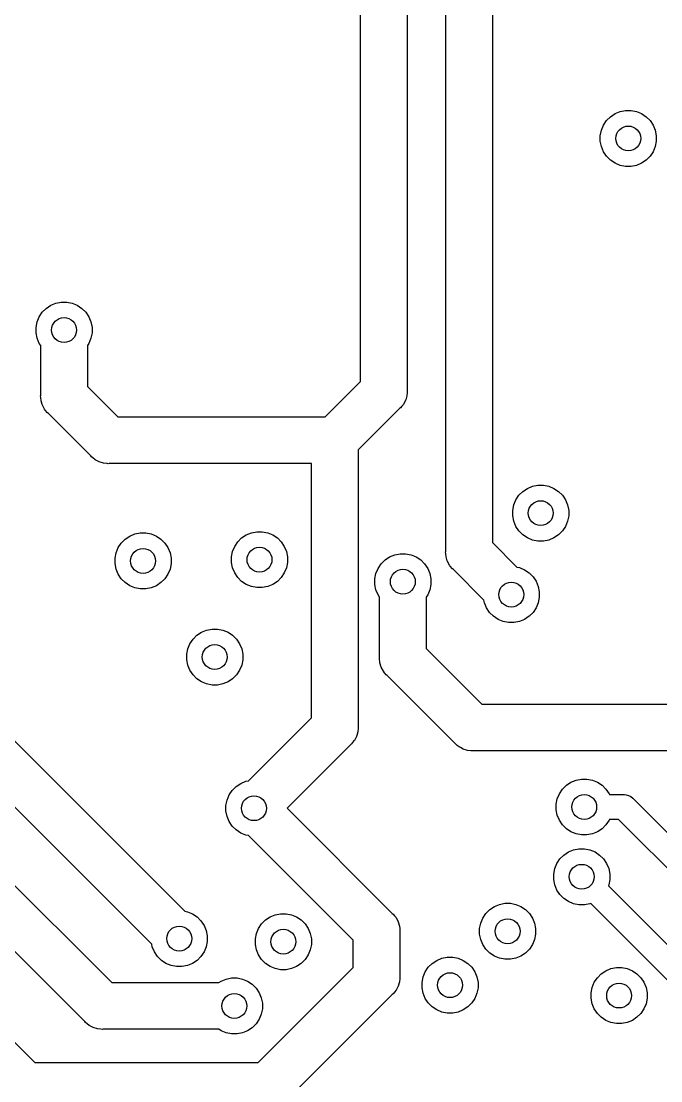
# Model space of a CAD drawing. Extents: x 3.58 to 7.49, y -4.48 to -2.36.
# Drawn here: x 5.2 to 5.611, y -3.763 to -3.081 of the extents above; entities that cross this region are included whole.
import ezdxf

# ---------------------------------------------------------------- set-up
doc = ezdxf.new("R2010")
doc.units = 0
doc.header["$MEASUREMENT"] = 0
doc.layers.add('BLACK', color=7, linetype='CONTINUOUS')

msp = doc.modelspace()

# ---------------------------------------------------------------- linework, layer by layer
at = {"layer": 'BLACK', "linetype": 'CONTINUOUS'}
for p, q in [((5.4724, -3.4221), (5.4724, -2.78853)), ((5.5024, -2.79401), (5.5024, -3.41662)), ((5.41768, -3.31308), (5.41768, -2.81782)), ((5.44768, -2.81782), (5.44768, -3.31855)), ((5.57829, -3.14271), (5.58124, -3.14074)), ((5.58124, -3.14074), (5.58451, -3.13938)), ((5.58451, -3.13938), (5.58799, -3.13869)), ((5.58799, -3.13869), (5.59154, -3.13869)), ((5.59154, -3.13869), (5.59501, -3.13938)), ((5.59501, -3.13938), (5.59829, -3.14074)), ((5.59829, -3.14074), (5.60124, -3.14271)), ((5.57246, -3.15144), (5.57381, -3.14817)), ((5.57381, -3.14817), (5.57578, -3.14522)), ((5.57578, -3.14522), (5.57829, -3.14271)), ((5.60124, -3.14271), (5.60375, -3.14522)), ((5.60375, -3.14522), (5.60572, -3.14817)), ((5.60572, -3.14817), (5.60707, -3.15144)), ((5.57176, -3.15492), (5.57246, -3.15144)), ((5.57176, -3.15847), (5.57176, -3.15492)), ((5.60707, -3.15144), (5.60776, -3.15492)), ((5.60776, -3.15492), (5.60776, -3.15847)), ((5.57246, -3.16194), (5.57176, -3.15847)), ((5.60776, -3.15847), (5.60707, -3.16194)), ((5.57381, -3.16522), (5.57246, -3.16194)), ((5.57578, -3.16817), (5.57381, -3.16522)), ((5.57829, -3.17067), (5.57578, -3.16817)), ((5.60375, -3.16817), (5.60124, -3.17067)), ((5.60572, -3.16522), (5.60375, -3.16817)), ((5.60707, -3.16194), (5.60572, -3.16522)), ((5.58124, -3.17264), (5.57829, -3.17067)), ((5.58451, -3.174), (5.58124, -3.17264)), ((5.58799, -3.17469), (5.58451, -3.174)), ((5.59154, -3.17469), (5.58799, -3.17469)), ((5.59501, -3.174), (5.59154, -3.17469)), ((5.59829, -3.17264), (5.59501, -3.174)), ((5.60124, -3.17067), (5.59829, -3.17264)), ((5.21569, -3.26594), (5.21864, -3.26397)), ((5.21864, -3.26397), (5.22191, -3.26261)), ((5.22191, -3.26261), (5.22539, -3.26192)), ((5.22539, -3.26192), (5.22894, -3.26192)), ((5.22894, -3.26192), (5.23242, -3.26261)), ((5.23242, -3.26261), (5.23569, -3.26397)), ((5.23569, -3.26397), (5.23864, -3.26594)), ((5.21121, -3.2714), (5.21318, -3.26845)), ((5.21318, -3.26845), (5.21569, -3.26594)), ((5.23864, -3.26594), (5.24115, -3.26845)), ((5.24115, -3.26845), (5.24312, -3.2714)), ((5.20917, -3.27815), (5.20986, -3.27467)), ((5.20986, -3.27467), (5.21121, -3.2714)), ((5.24312, -3.2714), (5.24447, -3.27467)), ((5.24447, -3.27467), (5.24517, -3.27815)), ((5.20917, -3.28169), (5.20917, -3.27815)), ((5.20986, -3.28517), (5.20917, -3.28169)), ((5.24517, -3.28169), (5.24447, -3.28517)), ((5.24517, -3.27815), (5.24517, -3.28169)), ((5.21121, -3.28845), (5.20986, -3.28517)), ((5.21217, -3.28987), (5.21121, -3.28845)), ((5.21217, -3.3217), (5.21217, -3.28987)), ((5.24312, -3.28845), (5.24217, -3.28987)), ((5.24217, -3.28987), (5.24217, -3.31623)), ((5.24447, -3.28517), (5.24312, -3.28845)), ((5.24217, -3.31623), (5.26173, -3.33579)), ((5.39497, -3.33579), (5.41768, -3.31308)), ((5.21209, -3.32244), (5.21217, -3.3217)), ((5.21217, -3.32318), (5.21209, -3.32244)), ((5.21238, -3.32538), (5.21217, -3.32318)), ((5.21217, -3.32318), (5.21217, -3.32318)), ((5.4466, -3.32506), (5.44521, -3.32767)), ((5.44671, -3.3247), (5.4466, -3.32506)), ((5.44746, -3.32223), (5.44671, -3.3247)), ((5.44768, -3.32003), (5.44746, -3.32223)), ((5.44768, -3.31855), (5.44775, -3.31929)), ((5.44775, -3.31929), (5.44768, -3.32003)), ((5.44768, -3.32003), (5.44768, -3.32003)), ((5.21308, -3.32767), (5.21238, -3.32538)), ((5.21324, -3.32821), (5.21308, -3.32767)), ((5.21463, -3.33081), (5.21324, -3.32821)), ((5.21512, -3.33141), (5.21463, -3.33081)), ((5.21651, -3.3331), (5.21512, -3.33141)), ((5.44276, -3.33042), (5.41618, -3.357)), ((5.44334, -3.32995), (5.44276, -3.33042)), ((5.44426, -3.32882), (5.44334, -3.32995)), ((5.44521, -3.32767), (5.44426, -3.32882)), ((5.21708, -3.33357), (5.21651, -3.3331)), ((5.24438, -3.36087), (5.21708, -3.33357)), ((5.26173, -3.33579), (5.39497, -3.33579)), ((5.41618, -3.357), (5.41618, -3.5347)), ((5.24485, -3.36145), (5.24438, -3.36087)), ((5.24561, -3.36207), (5.24485, -3.36145)), ((5.24714, -3.36332), (5.24561, -3.36207)), ((5.24974, -3.36471), (5.24714, -3.36332)), ((5.25257, -3.36557), (5.24974, -3.36471)), ((5.25478, -3.36579), (5.25257, -3.36557)), ((5.25551, -3.36586), (5.25478, -3.36579)), ((5.25478, -3.36579), (5.25478, -3.36579)), ((5.25625, -3.36579), (5.25551, -3.36586)), ((5.38618, -3.36579), (5.25625, -3.36579)), ((5.38618, -3.52922), (5.38618, -3.36579)), ((5.52821, -3.38033), (5.53169, -3.37964)), ((5.53169, -3.37964), (5.53524, -3.37964)), ((5.53524, -3.37964), (5.53871, -3.38033)), ((5.51751, -3.38911), (5.51948, -3.38616)), ((5.51948, -3.38616), (5.52199, -3.38366)), ((5.52199, -3.38366), (5.52494, -3.38169)), ((5.52494, -3.38169), (5.52821, -3.38033)), ((5.53871, -3.38033), (5.54199, -3.38169)), ((5.54199, -3.38169), (5.54494, -3.38366)), ((5.54494, -3.38366), (5.54745, -3.38616)), ((5.54745, -3.38616), (5.54942, -3.38911)), ((5.51546, -3.39586), (5.51616, -3.39239)), ((5.51616, -3.39239), (5.51751, -3.38911)), ((5.54942, -3.38911), (5.55077, -3.39239)), ((5.55077, -3.39239), (5.55146, -3.39586)), ((5.51546, -3.39941), (5.51546, -3.39586)), ((5.51616, -3.40289), (5.51546, -3.39941)), ((5.55146, -3.39941), (5.55077, -3.40289)), ((5.55146, -3.39586), (5.55146, -3.39941)), ((5.51751, -3.40616), (5.51616, -3.40289)), ((5.51948, -3.40911), (5.51751, -3.40616)), ((5.54942, -3.40616), (5.54745, -3.40911)), ((5.55077, -3.40289), (5.54942, -3.40616)), ((5.26648, -3.41436), (5.26943, -3.4124)), ((5.26943, -3.4124), (5.2727, -3.41104)), ((5.2727, -3.41104), (5.27618, -3.41035)), ((5.27618, -3.41035), (5.27973, -3.41035)), ((5.27973, -3.41035), (5.2832, -3.41104)), ((5.2832, -3.41104), (5.28648, -3.4124)), ((5.28648, -3.4124), (5.28943, -3.41436)), ((5.33877, -3.41608), (5.34128, -3.41358)), ((5.34128, -3.41358), (5.34423, -3.41161)), ((5.34423, -3.41161), (5.34751, -3.41025)), ((5.34751, -3.41025), (5.35098, -3.40956)), ((5.35098, -3.40956), (5.35453, -3.40956)), ((5.35453, -3.40956), (5.35801, -3.41025)), ((5.35801, -3.41025), (5.36128, -3.41161)), ((5.36128, -3.41161), (5.36423, -3.41358)), ((5.36423, -3.41358), (5.36674, -3.41608)), ((5.52199, -3.41162), (5.51948, -3.40911)), ((5.52494, -3.41359), (5.52199, -3.41162)), ((5.52821, -3.41495), (5.52494, -3.41359)), ((5.54199, -3.41359), (5.53871, -3.41495)), ((5.54494, -3.41162), (5.54199, -3.41359)), ((5.54745, -3.40911), (5.54494, -3.41162)), ((5.26064, -3.4231), (5.262, -3.41982)), ((5.262, -3.41982), (5.26397, -3.41687)), ((5.26397, -3.41687), (5.26648, -3.41436)), ((5.28943, -3.41436), (5.29193, -3.41687)), ((5.29193, -3.41687), (5.2939, -3.41982)), ((5.2939, -3.41982), (5.29526, -3.4231)), ((5.33545, -3.42231), (5.3368, -3.41903)), ((5.3368, -3.41903), (5.33877, -3.41608)), ((5.36674, -3.41608), (5.36871, -3.41903)), ((5.36871, -3.41903), (5.37006, -3.42231)), ((5.5024, -3.41662), (5.51814, -3.43236)), ((5.53169, -3.41564), (5.52821, -3.41495)), ((5.53524, -3.41564), (5.53169, -3.41564)), ((5.53871, -3.41495), (5.53524, -3.41564)), ((5.25995, -3.42657), (5.26064, -3.4231)), ((5.25995, -3.43012), (5.25995, -3.42657)), ((5.29526, -3.4231), (5.29595, -3.42657)), ((5.29595, -3.42657), (5.29595, -3.43012)), ((5.33476, -3.42579), (5.33545, -3.42231)), ((5.33476, -3.42933), (5.33476, -3.42579)), ((5.37006, -3.42231), (5.37076, -3.42579)), ((5.37076, -3.42579), (5.37076, -3.42933)), ((5.43341, -3.42775), (5.43636, -3.42578)), ((5.43636, -3.42578), (5.43963, -3.42442)), ((5.43963, -3.42442), (5.44311, -3.42373)), ((5.44311, -3.42373), (5.44665, -3.42373)), ((5.44665, -3.42373), (5.45013, -3.42442)), ((5.45013, -3.42442), (5.45341, -3.42578)), ((5.45341, -3.42578), (5.45636, -3.42775)), ((5.47233, -3.42283), (5.4724, -3.4221)), ((5.4724, -3.42357), (5.47233, -3.42283)), ((5.47262, -3.42578), (5.4724, -3.42357)), ((5.4724, -3.42357), (5.4724, -3.42357)), ((5.4734, -3.42835), (5.47262, -3.42578)), ((5.26064, -3.4336), (5.25995, -3.43012)), ((5.262, -3.43687), (5.26064, -3.4336)), ((5.29526, -3.4336), (5.2939, -3.43687)), ((5.29595, -3.43012), (5.29526, -3.4336)), ((5.33545, -3.43281), (5.33476, -3.42933)), ((5.3368, -3.43609), (5.33545, -3.43281)), ((5.37006, -3.43281), (5.36871, -3.43609)), ((5.37076, -3.42933), (5.37006, -3.43281)), ((5.42757, -3.43648), (5.42893, -3.43321)), ((5.42893, -3.43321), (5.4309, -3.43026)), ((5.4309, -3.43026), (5.43341, -3.42775)), ((5.45636, -3.42775), (5.45886, -3.43026)), ((5.45886, -3.43026), (5.46083, -3.43321)), ((5.46083, -3.43321), (5.46219, -3.43648)), ((5.47348, -3.4286), (5.4734, -3.42835)), ((5.47487, -3.43121), (5.47348, -3.4286)), ((5.47538, -3.43183), (5.47487, -3.43121)), ((5.47674, -3.43349), (5.47538, -3.43183)), ((5.47732, -3.43396), (5.47674, -3.43349)), ((5.49692, -3.45357), (5.47732, -3.43396)), ((5.51814, -3.43236), (5.51982, -3.43269)), ((5.51982, -3.43269), (5.52309, -3.43405)), ((5.52309, -3.43405), (5.52604, -3.43602)), ((5.26397, -3.43982), (5.262, -3.43687)), ((5.26648, -3.44233), (5.26397, -3.43982)), ((5.29193, -3.43982), (5.28943, -3.44233)), ((5.2939, -3.43687), (5.29193, -3.43982)), ((5.33877, -3.43903), (5.3368, -3.43609)), ((5.34128, -3.44154), (5.33877, -3.43903)), ((5.36674, -3.43903), (5.36423, -3.44154)), ((5.36871, -3.43609), (5.36674, -3.43903)), ((5.42688, -3.43996), (5.42757, -3.43648)), ((5.42688, -3.44351), (5.42688, -3.43996)), ((5.46219, -3.43648), (5.46288, -3.43996)), ((5.46288, -3.43996), (5.46288, -3.44351)), ((5.52604, -3.43602), (5.52855, -3.43853)), ((5.52855, -3.43853), (5.53052, -3.44147)), ((5.26943, -3.4443), (5.26648, -3.44233)), ((5.2727, -3.44565), (5.26943, -3.4443)), ((5.27618, -3.44635), (5.2727, -3.44565)), ((5.27973, -3.44635), (5.27618, -3.44635)), ((5.2832, -3.44565), (5.27973, -3.44635)), ((5.28648, -3.4443), (5.2832, -3.44565)), ((5.28943, -3.44233), (5.28648, -3.4443)), ((5.34423, -3.44351), (5.34128, -3.44154)), ((5.34751, -3.44487), (5.34423, -3.44351)), ((5.35098, -3.44556), (5.34751, -3.44487)), ((5.35453, -3.44556), (5.35098, -3.44556)), ((5.35801, -3.44487), (5.35453, -3.44556)), ((5.36128, -3.44351), (5.35801, -3.44487)), ((5.36423, -3.44154), (5.36128, -3.44351)), ((5.42757, -3.44698), (5.42688, -3.44351)), ((5.42893, -3.45026), (5.42757, -3.44698)), ((5.46219, -3.44698), (5.46083, -3.45026)), ((5.46288, -3.44351), (5.46219, -3.44698)), ((5.53052, -3.44147), (5.53188, -3.44475)), ((5.53188, -3.44475), (5.53257, -3.44823)), ((5.42988, -3.45168), (5.42893, -3.45026)), ((5.42988, -3.49021), (5.42988, -3.45168)), ((5.46083, -3.45026), (5.45988, -3.45168)), ((5.45988, -3.45168), (5.45988, -3.48473)), ((5.49726, -3.45525), (5.49692, -3.45357)), ((5.53257, -3.45177), (5.53188, -3.45525)), ((5.53257, -3.44823), (5.53257, -3.45177)), ((5.49862, -3.45853), (5.49726, -3.45525)), ((5.50059, -3.46147), (5.49862, -3.45853)), ((5.50309, -3.46398), (5.50059, -3.46147)), ((5.52855, -3.46147), (5.52604, -3.46398)), ((5.53052, -3.45853), (5.52855, -3.46147)), ((5.53188, -3.45525), (5.53052, -3.45853)), ((5.50604, -3.46595), (5.50309, -3.46398)), ((5.50932, -3.46731), (5.50604, -3.46595)), ((5.51279, -3.468), (5.50932, -3.46731)), ((5.51634, -3.468), (5.51279, -3.468)), ((5.51982, -3.46731), (5.51634, -3.468)), ((5.52309, -3.46595), (5.51982, -3.46731)), ((5.52604, -3.46398), (5.52309, -3.46595)), ((5.31254, -3.47618), (5.31549, -3.47421)), ((5.31549, -3.47421), (5.31877, -3.47285)), ((5.31877, -3.47285), (5.32224, -3.47216)), ((5.32224, -3.47216), (5.32579, -3.47216)), ((5.32579, -3.47216), (5.32927, -3.47285)), ((5.32927, -3.47285), (5.33254, -3.47421)), ((5.33254, -3.47421), (5.33549, -3.47618)), ((5.30671, -3.48491), (5.30806, -3.48163)), ((5.30806, -3.48163), (5.31003, -3.47868)), ((5.31003, -3.47868), (5.31254, -3.47618)), ((5.33549, -3.47618), (5.338, -3.47868)), ((5.338, -3.47868), (5.33997, -3.48163)), ((5.33997, -3.48163), (5.34132, -3.48491)), ((5.13804, -3.48691), (5.30475, -3.65362)), ((5.30602, -3.48838), (5.30671, -3.48491)), ((5.30602, -3.49193), (5.30602, -3.48838)), ((5.34132, -3.48491), (5.34202, -3.48838)), ((5.34202, -3.48838), (5.34202, -3.49193)), ((5.45988, -3.48473), (5.49558, -3.52043)), ((5.30671, -3.49541), (5.30602, -3.49193)), ((5.30806, -3.49868), (5.30671, -3.49541)), ((5.34132, -3.49541), (5.33997, -3.49868)), ((5.34202, -3.49193), (5.34132, -3.49541)), ((5.42981, -3.49094), (5.42988, -3.49021)), ((5.4301, -3.49389), (5.42981, -3.49094)), ((5.43096, -3.49671), (5.4301, -3.49389)), ((5.31003, -3.50163), (5.30806, -3.49868)), ((5.31254, -3.50414), (5.31003, -3.50163)), ((5.338, -3.50163), (5.33549, -3.50414)), ((5.33997, -3.49868), (5.338, -3.50163)), ((5.43235, -3.49932), (5.43096, -3.49671)), ((5.43312, -3.50026), (5.43235, -3.49932)), ((5.43422, -3.5016), (5.43312, -3.50026)), ((5.4348, -3.50207), (5.43422, -3.5016)), ((5.47824, -3.54552), (5.4348, -3.50207)), ((5.31549, -3.50611), (5.31254, -3.50414)), ((5.31877, -3.50747), (5.31549, -3.50611)), ((5.32224, -3.50816), (5.31877, -3.50747)), ((5.32579, -3.50816), (5.32224, -3.50816)), ((5.32927, -3.50747), (5.32579, -3.50816)), ((5.33254, -3.50611), (5.32927, -3.50747)), ((5.33549, -3.50414), (5.33254, -3.50611)), ((5.28354, -3.67483), (5.1207, -3.51199)), ((5.49558, -3.52043), (5.72233, -3.52043)), ((5.34564, -3.56976), (5.38618, -3.52922)), ((5.41618, -3.53617), (5.41596, -3.53837)), ((5.41618, -3.5347), (5.41625, -3.53543)), ((5.41625, -3.53543), (5.41618, -3.53617)), ((5.41618, -3.53617), (5.41618, -3.53617)), ((5.41511, -3.5412), (5.41371, -3.54381)), ((5.41529, -3.54061), (5.41511, -3.5412)), ((5.41596, -3.53837), (5.41529, -3.54061)), ((5.41127, -3.54656), (5.37043, -3.5874)), ((5.41184, -3.54609), (5.41127, -3.54656)), ((5.41326, -3.54436), (5.41184, -3.54609)), ((5.41371, -3.54381), (5.41326, -3.54436)), ((5.47871, -3.54609), (5.47824, -3.54552)), ((5.47984, -3.54702), (5.47871, -3.54609)), ((5.481, -3.54797), (5.47984, -3.54702)), ((5.4819, -3.54845), (5.481, -3.54797)), ((5.4836, -3.54936), (5.4819, -3.54845)), ((5.48643, -3.55022), (5.4836, -3.54936)), ((5.48863, -3.55043), (5.48643, -3.55022)), ((5.48937, -3.55051), (5.48863, -3.55043)), ((5.48863, -3.55043), (5.48863, -3.55043)), ((5.49011, -3.55043), (5.48937, -3.55051)), ((5.71728, -3.55043), (5.49011, -3.55043)), ((5.34069, -3.57145), (5.34396, -3.57009)), ((5.34396, -3.57009), (5.34564, -3.56976)), ((5.54994, -3.57263), (5.55289, -3.57066)), ((5.55289, -3.57066), (5.55617, -3.56931)), ((5.55617, -3.56931), (5.55964, -3.56861)), ((5.55964, -3.56861), (5.56319, -3.56861)), ((5.56319, -3.56861), (5.56667, -3.56931)), ((5.56667, -3.56931), (5.56994, -3.57066)), ((5.56994, -3.57066), (5.57289, -3.57263)), ((5.33326, -3.57888), (5.33523, -3.57593)), ((5.33523, -3.57593), (5.33774, -3.57342)), ((5.33774, -3.57342), (5.34069, -3.57145)), ((5.54547, -3.57809), (5.54744, -3.57514)), ((5.54744, -3.57514), (5.54994, -3.57263)), ((5.57289, -3.57263), (5.5754, -3.57514)), ((5.5754, -3.57514), (5.57737, -3.57809)), ((5.33121, -3.58563), (5.3319, -3.58215)), ((5.3319, -3.58215), (5.33326, -3.57888)), ((5.54342, -3.58484), (5.54411, -3.58136)), ((5.54411, -3.58136), (5.54547, -3.57809)), ((5.57737, -3.57809), (5.57759, -3.57861)), ((5.57759, -3.57861), (5.58648, -3.57861)), ((5.58648, -3.57861), (5.58687, -3.57858)), ((5.58687, -3.57858), (5.58727, -3.57861)), ((5.58727, -3.57861), (5.58727, -3.57861)), ((5.58727, -3.57861), (5.58844, -3.57873)), ((5.58844, -3.57873), (5.58995, -3.57919)), ((5.58995, -3.57919), (5.59134, -3.57993)), ((5.59134, -3.57993), (5.59256, -3.58093)), ((5.59256, -3.58093), (5.59281, -3.58124)), ((5.59281, -3.58124), (5.70852, -3.69695)), ((5.14513, -3.58691), (5.25779, -3.69957)), ((5.33121, -3.58917), (5.33121, -3.58563)), ((5.3319, -3.59265), (5.33121, -3.58917)), ((5.37043, -3.5874), (5.43804, -3.65501)), ((5.54342, -3.58839), (5.54342, -3.58484)), ((5.54411, -3.59186), (5.54342, -3.58839)), ((5.33326, -3.59593), (5.3319, -3.59265)), ((5.33523, -3.59888), (5.33326, -3.59593)), ((5.54547, -3.59514), (5.54411, -3.59186)), ((5.54744, -3.59809), (5.54547, -3.59514)), ((5.57737, -3.59514), (5.5754, -3.59809)), ((5.57759, -3.59461), (5.57737, -3.59514)), ((5.58356, -3.59461), (5.57759, -3.59461)), ((5.69514, -3.7062), (5.58356, -3.59461)), ((5.33774, -3.60138), (5.33523, -3.59888)), ((5.34069, -3.60335), (5.33774, -3.60138)), ((5.34396, -3.60471), (5.34069, -3.60335)), ((5.34564, -3.60504), (5.34396, -3.60471)), ((5.54994, -3.6006), (5.54744, -3.59809)), ((5.55289, -3.60257), (5.54994, -3.6006)), ((5.55617, -3.60392), (5.55289, -3.60257)), ((5.55964, -3.60461), (5.55617, -3.60392)), ((5.56319, -3.60461), (5.55964, -3.60461)), ((5.56667, -3.60392), (5.56319, -3.60461)), ((5.56994, -3.60257), (5.56667, -3.60392)), ((5.57289, -3.6006), (5.56994, -3.60257)), ((5.5754, -3.59809), (5.57289, -3.6006)), ((5.41295, -3.67235), (5.34564, -3.60504)), ((5.24045, -3.72465), (5.12779, -3.61199)), ((5.54586, -3.62002), (5.54837, -3.61751)), ((5.54837, -3.61751), (5.55132, -3.61554)), ((5.55132, -3.61554), (5.55459, -3.61419)), ((5.55459, -3.61419), (5.55807, -3.6135)), ((5.55807, -3.6135), (5.56162, -3.6135)), ((5.56162, -3.6135), (5.56509, -3.61419)), ((5.56509, -3.61419), (5.56837, -3.61554)), ((5.56837, -3.61554), (5.57132, -3.61751)), ((5.57132, -3.61751), (5.57382, -3.62002)), ((5.54253, -3.62625), (5.54389, -3.62297)), ((5.54389, -3.62297), (5.54586, -3.62002)), ((5.57382, -3.62002), (5.57579, -3.62297)), ((5.57579, -3.62297), (5.57715, -3.62625)), ((5.54184, -3.62972), (5.54253, -3.62625)), ((5.54184, -3.63327), (5.54184, -3.62972)), ((5.57715, -3.62625), (5.57784, -3.62972)), ((5.57784, -3.62972), (5.57784, -3.63327)), ((5.09121, -3.63391), (5.2083, -3.75099)), ((5.54253, -3.63675), (5.54184, -3.63327)), ((5.54389, -3.64002), (5.54253, -3.63675)), ((5.57715, -3.63675), (5.57693, -3.63727)), ((5.57693, -3.63727), (5.63648, -3.69682)), ((5.57784, -3.63327), (5.57715, -3.63675)), ((5.54586, -3.64297), (5.54389, -3.64002)), ((5.54837, -3.64548), (5.54586, -3.64297)), ((5.55132, -3.64745), (5.54837, -3.64548)), ((5.50073, -3.65255), (5.50368, -3.65058)), ((5.50368, -3.65058), (5.50695, -3.64923)), ((5.50695, -3.64923), (5.51043, -3.64854)), ((5.51043, -3.64854), (5.51398, -3.64854)), ((5.51398, -3.64854), (5.51746, -3.64923)), ((5.51746, -3.64923), (5.52073, -3.65058)), ((5.52073, -3.65058), (5.52368, -3.65255)), ((5.55459, -3.6488), (5.55132, -3.64745)), ((5.55807, -3.6495), (5.55459, -3.6488)), ((5.56162, -3.6495), (5.55807, -3.6495)), ((5.56509, -3.6488), (5.56162, -3.6495)), ((5.56562, -3.64859), (5.56509, -3.6488)), ((5.6231, -3.70607), (5.56562, -3.64859)), ((5.30475, -3.65362), (5.30643, -3.65395)), ((5.30643, -3.65395), (5.30971, -3.65531)), ((5.30971, -3.65531), (5.31266, -3.65728)), ((5.31266, -3.65728), (5.31516, -3.65979)), ((5.35411, -3.66175), (5.35661, -3.65925)), ((5.35661, -3.65925), (5.35956, -3.65728)), ((5.35956, -3.65728), (5.36284, -3.65592)), ((5.36284, -3.65592), (5.36631, -3.65523)), ((5.36631, -3.65523), (5.36986, -3.65523)), ((5.36986, -3.65523), (5.37334, -3.65592)), ((5.37334, -3.65592), (5.37661, -3.65728)), ((5.37661, -3.65728), (5.37956, -3.65925)), ((5.37956, -3.65925), (5.38207, -3.66175)), ((5.43804, -3.65501), (5.43861, -3.65548)), ((5.43861, -3.65548), (5.43945, -3.6565)), ((5.43945, -3.6565), (5.44049, -3.65777)), ((5.44049, -3.65777), (5.44188, -3.66037)), ((5.4949, -3.66129), (5.49625, -3.65801)), ((5.49625, -3.65801), (5.49822, -3.65506)), ((5.49822, -3.65506), (5.50073, -3.65255)), ((5.52368, -3.65255), (5.52619, -3.65506)), ((5.52619, -3.65506), (5.52816, -3.65801)), ((5.52816, -3.65801), (5.52951, -3.66129)), ((5.31516, -3.65979), (5.31713, -3.66273)), ((5.31713, -3.66273), (5.31849, -3.66601)), ((5.31849, -3.66601), (5.31918, -3.66949)), ((5.35078, -3.66798), (5.35214, -3.6647)), ((5.35214, -3.6647), (5.35411, -3.66175)), ((5.38207, -3.66175), (5.38404, -3.6647)), ((5.38404, -3.6647), (5.38539, -3.66798)), ((5.44188, -3.66037), (5.44274, -3.6632)), ((5.44274, -3.6632), (5.44289, -3.66476)), ((5.44289, -3.66476), (5.44303, -3.66614)), ((5.4942, -3.66476), (5.4949, -3.66129)), ((5.4942, -3.66831), (5.4942, -3.66476)), ((5.52951, -3.66129), (5.5302, -3.66476)), ((5.5302, -3.66476), (5.5302, -3.66831)), ((5.31918, -3.66949), (5.31918, -3.67303)), ((5.35009, -3.67146), (5.35078, -3.66798)), ((5.35009, -3.675), (5.35009, -3.67146)), ((5.38539, -3.66798), (5.38609, -3.67146)), ((5.38609, -3.67146), (5.38609, -3.675)), ((5.41295, -3.68991), (5.41295, -3.67235)), ((5.44303, -3.66614), (5.44295, -3.66688)), ((5.44295, -3.66688), (5.44295, -3.69539)), ((5.4949, -3.67179), (5.4942, -3.66831)), ((5.49625, -3.67506), (5.4949, -3.67179)), ((5.52951, -3.67179), (5.52816, -3.67506)), ((5.5302, -3.66831), (5.52951, -3.67179)), ((5.28387, -3.67651), (5.28354, -3.67483)), ((5.28523, -3.67979), (5.28387, -3.67651)), ((5.31849, -3.67651), (5.31713, -3.67979)), ((5.31918, -3.67303), (5.31849, -3.67651)), ((5.35078, -3.67848), (5.35009, -3.675)), ((5.35214, -3.68175), (5.35078, -3.67848)), ((5.38539, -3.67848), (5.38404, -3.68175)), ((5.38609, -3.675), (5.38539, -3.67848)), ((5.49822, -3.67801), (5.49625, -3.67506)), ((5.50073, -3.68052), (5.49822, -3.67801)), ((5.52619, -3.67801), (5.52368, -3.68052)), ((5.52816, -3.67506), (5.52619, -3.67801)), ((5.2872, -3.68273), (5.28523, -3.67979)), ((5.28971, -3.68524), (5.2872, -3.68273)), ((5.29265, -3.68721), (5.28971, -3.68524)), ((5.31266, -3.68524), (5.30971, -3.68721)), ((5.31516, -3.68273), (5.31266, -3.68524)), ((5.31713, -3.67979), (5.31516, -3.68273)), ((5.35411, -3.6847), (5.35214, -3.68175)), ((5.35661, -3.68721), (5.35411, -3.6847)), ((5.38207, -3.6847), (5.37956, -3.68721)), ((5.38404, -3.68175), (5.38207, -3.6847)), ((5.46372, -3.6872), (5.46667, -3.68523)), ((5.46667, -3.68523), (5.46995, -3.68387)), ((5.46995, -3.68387), (5.47342, -3.68318)), ((5.47342, -3.68318), (5.47697, -3.68318)), ((5.47697, -3.68318), (5.48045, -3.68387)), ((5.48045, -3.68387), (5.48372, -3.68523)), ((5.48372, -3.68523), (5.48667, -3.6872)), ((5.50368, -3.68249), (5.50073, -3.68052)), ((5.50695, -3.68384), (5.50368, -3.68249)), ((5.51043, -3.68454), (5.50695, -3.68384)), ((5.51398, -3.68454), (5.51043, -3.68454)), ((5.51746, -3.68384), (5.51398, -3.68454)), ((5.52073, -3.68249), (5.51746, -3.68384)), ((5.52368, -3.68052), (5.52073, -3.68249)), ((5.29593, -3.68857), (5.29265, -3.68721)), ((5.29941, -3.68926), (5.29593, -3.68857)), ((5.30295, -3.68926), (5.29941, -3.68926)), ((5.30643, -3.68857), (5.30295, -3.68926)), ((5.30971, -3.68721), (5.30643, -3.68857)), ((5.35187, -3.75099), (5.41295, -3.68991)), ((5.35956, -3.68918), (5.35661, -3.68721)), ((5.36284, -3.69054), (5.35956, -3.68918)), ((5.36631, -3.69123), (5.36284, -3.69054)), ((5.36986, -3.69123), (5.36631, -3.69123)), ((5.37334, -3.69054), (5.36986, -3.69123)), ((5.37661, -3.68918), (5.37334, -3.69054)), ((5.37956, -3.68721), (5.37661, -3.68918)), ((5.45789, -3.69593), (5.45925, -3.69265)), ((5.45925, -3.69265), (5.46122, -3.68971)), ((5.46122, -3.68971), (5.46372, -3.6872)), ((5.48667, -3.6872), (5.48918, -3.68971)), ((5.48918, -3.68971), (5.49115, -3.69265)), ((5.49115, -3.69265), (5.49251, -3.69593)), ((5.57238, -3.69389), (5.57533, -3.69192)), ((5.57533, -3.69192), (5.57861, -3.69057)), ((5.57861, -3.69057), (5.58209, -3.68987)), ((5.58209, -3.68987), (5.58563, -3.68987)), ((5.58563, -3.68987), (5.58911, -3.69057)), ((5.58911, -3.69057), (5.59238, -3.69192)), ((5.59238, -3.69192), (5.59533, -3.69389)), ((5.25779, -3.69957), (5.32666, -3.69957)), ((5.32666, -3.69957), (5.32809, -3.69862)), ((5.32809, -3.69862), (5.33136, -3.69726)), ((5.33136, -3.69726), (5.33484, -3.69657)), ((5.33484, -3.69657), (5.33839, -3.69657)), ((5.33839, -3.69657), (5.34186, -3.69726)), ((5.34186, -3.69726), (5.34514, -3.69862)), ((5.34514, -3.69862), (5.34809, -3.70059)), ((5.44274, -3.69907), (5.44188, -3.70189)), ((5.44295, -3.69686), (5.44274, -3.69907)), ((5.44295, -3.69539), (5.44303, -3.69613)), ((5.44303, -3.69613), (5.44295, -3.69686)), ((5.44295, -3.69686), (5.44295, -3.69686)), ((5.4572, -3.69941), (5.45789, -3.69593)), ((5.4572, -3.70295), (5.4572, -3.69941)), ((5.49251, -3.69593), (5.4932, -3.69941)), ((5.4932, -3.69941), (5.4932, -3.70295)), ((5.56655, -3.70262), (5.56791, -3.69935)), ((5.56791, -3.69935), (5.56988, -3.6964)), ((5.56988, -3.6964), (5.57238, -3.69389)), ((5.59533, -3.69389), (5.59784, -3.6964)), ((5.59784, -3.6964), (5.59981, -3.69935)), ((5.59981, -3.69935), (5.60117, -3.70262)), ((5.34809, -3.70059), (5.3506, -3.70309)), ((5.3506, -3.70309), (5.35257, -3.70604)), ((5.35257, -3.70604), (5.35392, -3.70932)), ((5.43861, -3.70678), (5.43804, -3.70725)), ((5.43954, -3.70565), (5.43861, -3.70678)), ((5.44049, -3.7045), (5.43954, -3.70565)), ((5.44124, -3.70309), (5.44049, -3.7045)), ((5.44188, -3.70189), (5.44124, -3.70309)), ((5.45789, -3.70643), (5.4572, -3.70295)), ((5.45925, -3.70971), (5.45789, -3.70643)), ((5.49251, -3.70643), (5.49115, -3.70971)), ((5.4932, -3.70295), (5.49251, -3.70643)), ((5.56586, -3.7061), (5.56655, -3.70262)), ((5.56586, -3.70965), (5.56586, -3.7061)), ((5.60117, -3.70262), (5.60186, -3.7061)), ((5.60186, -3.7061), (5.60186, -3.70965)), ((5.35392, -3.70932), (5.35461, -3.71279)), ((5.35461, -3.71279), (5.35461, -3.71634)), ((5.43804, -3.70725), (5.36921, -3.77608)), ((5.46122, -3.71266), (5.45925, -3.70971)), ((5.46372, -3.71516), (5.46122, -3.71266)), ((5.48918, -3.71266), (5.48667, -3.71516)), ((5.49115, -3.70971), (5.48918, -3.71266)), ((5.56655, -3.71312), (5.56586, -3.70965)), ((5.56791, -3.7164), (5.56655, -3.71312)), ((5.60117, -3.71312), (5.59981, -3.7164)), ((5.60186, -3.70965), (5.60117, -3.71312)), ((5.35392, -3.71982), (5.35257, -3.72309)), ((5.35461, -3.71634), (5.35392, -3.71982)), ((5.46667, -3.71713), (5.46372, -3.71516)), ((5.46995, -3.71849), (5.46667, -3.71713)), ((5.47342, -3.71918), (5.46995, -3.71849)), ((5.47697, -3.71918), (5.47342, -3.71918)), ((5.48045, -3.71849), (5.47697, -3.71918)), ((5.48372, -3.71713), (5.48045, -3.71849)), ((5.48667, -3.71516), (5.48372, -3.71713)), ((5.56988, -3.71935), (5.56791, -3.7164)), ((5.57238, -3.72186), (5.56988, -3.71935)), ((5.59784, -3.71935), (5.59533, -3.72186)), ((5.59981, -3.7164), (5.59784, -3.71935)), ((5.24092, -3.72522), (5.24045, -3.72465)), ((5.24205, -3.72615), (5.24092, -3.72522)), ((5.2432, -3.7271), (5.24205, -3.72615)), ((5.24411, -3.72758), (5.2432, -3.7271)), ((5.3506, -3.72604), (5.34809, -3.72855)), ((5.35257, -3.72309), (5.3506, -3.72604)), ((5.57533, -3.72383), (5.57238, -3.72186)), ((5.57861, -3.72518), (5.57533, -3.72383)), ((5.58209, -3.72587), (5.57861, -3.72518)), ((5.58563, -3.72587), (5.58209, -3.72587)), ((5.58911, -3.72518), (5.58563, -3.72587)), ((5.59238, -3.72383), (5.58911, -3.72518)), ((5.59533, -3.72186), (5.59238, -3.72383)), ((5.24581, -3.72849), (5.24411, -3.72758)), ((5.24863, -3.72935), (5.24581, -3.72849)), ((5.25084, -3.72957), (5.24863, -3.72935)), ((5.25157, -3.72964), (5.25084, -3.72957)), ((5.25084, -3.72957), (5.25084, -3.72957)), ((5.25231, -3.72957), (5.25157, -3.72964)), ((5.32666, -3.72957), (5.25231, -3.72957)), ((5.32809, -3.73052), (5.32666, -3.72957)), ((5.33136, -3.73188), (5.32809, -3.73052)), ((5.33484, -3.73257), (5.33136, -3.73188)), ((5.33839, -3.73257), (5.33484, -3.73257)), ((5.34186, -3.73188), (5.33839, -3.73257)), ((5.34514, -3.73052), (5.34186, -3.73188)), ((5.34809, -3.72855), (5.34514, -3.73052)), ((5.2083, -3.75099), (5.35187, -3.75099))]:
    msp.add_line(p, q, dxfattribs=at)
at = {"layer": 'BLACK'}
for centre in [(5.58976, -3.15669), (5.22717, -3.27992), (5.53346, -3.39764), (5.27795, -3.42835), (5.35276, -3.42756), (5.44488, -3.44173), (5.51457, -3.45), (5.32402, -3.49016), (5.34921, -3.5874), (5.56142, -3.58661), (5.55984, -3.6315), (5.5122, -3.66654), (5.30118, -3.67126), (5.36809, -3.67323), (5.4752, -3.70118), (5.58386, -3.70787), (5.33661, -3.71457)]:
    msp.add_circle(centre, 0.008, dxfattribs=at)

doc.saveas('drawing.dxf')
